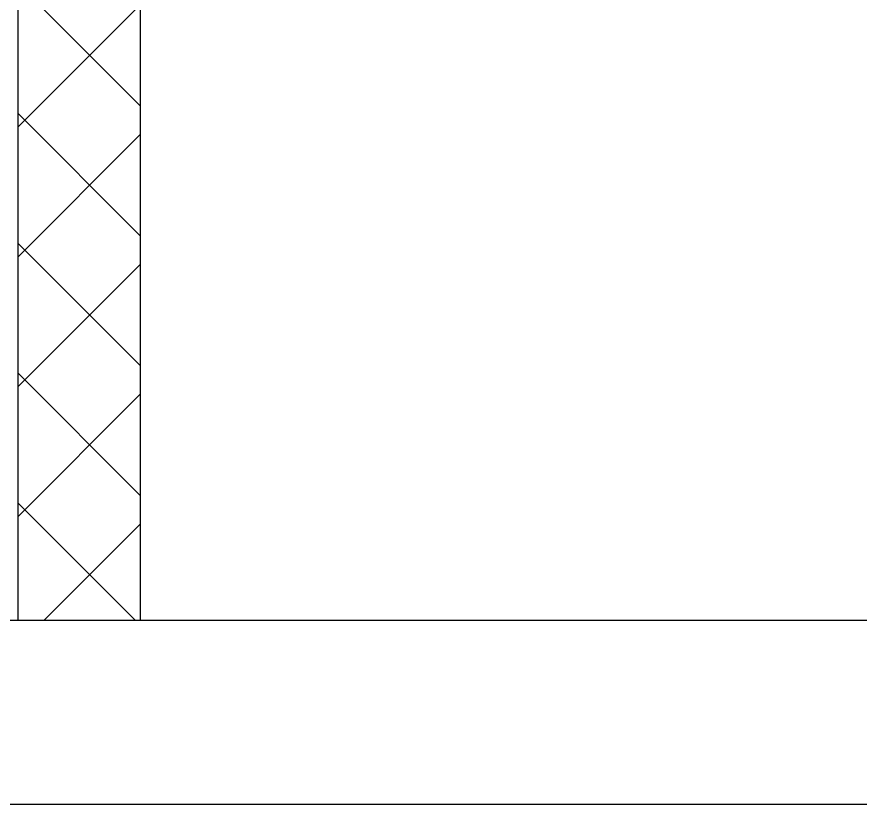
# Model space of a CAD drawing. Header units: inches. Extents: x -106706990 to 300603, y -86718466 to 1728185.
# Drawn here: x 32263 to 32951, y 13754 to 14397 of the extents above; entities that cross this region are included whole.
import ezdxf

# ---------------------------------------------------------------- set-up
doc = ezdxf.new("R2010")
doc.units = ezdxf.units.IN
doc.header["$MEASUREMENT"] = 0
for name, color, linetype in [('A-HATCH', 8, 'Continuous'), ('A-PARTITION', 4, 'Continuous'), ('A-WALL', 1, 'Continuous')]:
    doc.layers.add(name, color=color, linetype=linetype)

msp = doc.modelspace()

# ---------------------------------------------------------------- hatches: boundary and pattern name
at = {"layer": 'A-HATCH'}
h = msp.add_hatch(dxfattribs=at)
h.set_pattern_fill('ANSI37', color=8, scale=600)
h.set_pattern_definition([(45, (2570.67, -198349.356), (-53.033009, 53.033009), []), (135, (2570.67, -198349.356), (-53.033009, -53.033009), [])])
h.paths.add_polyline_path([(33988.78, 18404.44), (32263.78, 18404.44), (32263.78, 18254.44), (32363.78, 18254.44), (32363.78, 18304.44), (33988.78, 18304.44)])
h.paths.add_polyline_path([(32363.78, 18254.44), (32263.78, 18254.44), (32263.78, 13904.44), (32363.78, 13904.44)])
h.paths.add_polyline_path([(35388.78, 18079.44), (35338.78, 18079.44), (35338.78, 13904.44), (35388.78, 13904.44)])
h.paths.add_polyline_path([(35338.78, 18079.44), (35288.78, 18079.44), (35288.78, 13904.44), (35338.78, 13904.44)])

# ---------------------------------------------------------------- linework, layer by layer
at = {"layer": 'A-PARTITION', "color": 8}
for p, q in [((32263.78, 13904.44), (32263.78, 18404.44)), ((32363.78, 13904.44), (32363.78, 18304.44))]:
    msp.add_line(p, q, dxfattribs=at)
at = {"layer": 'A-WALL', "color": 8, "linetype": 'Continuous', "ltscale": 900}
for p, q in [((34288.78, 13904.44), (31888.78, 13904.44)), ((31888.78, 13754.44), (34288.78, 13754.44))]:
    msp.add_line(p, q, dxfattribs=at)

doc.saveas('drawing.dxf')
